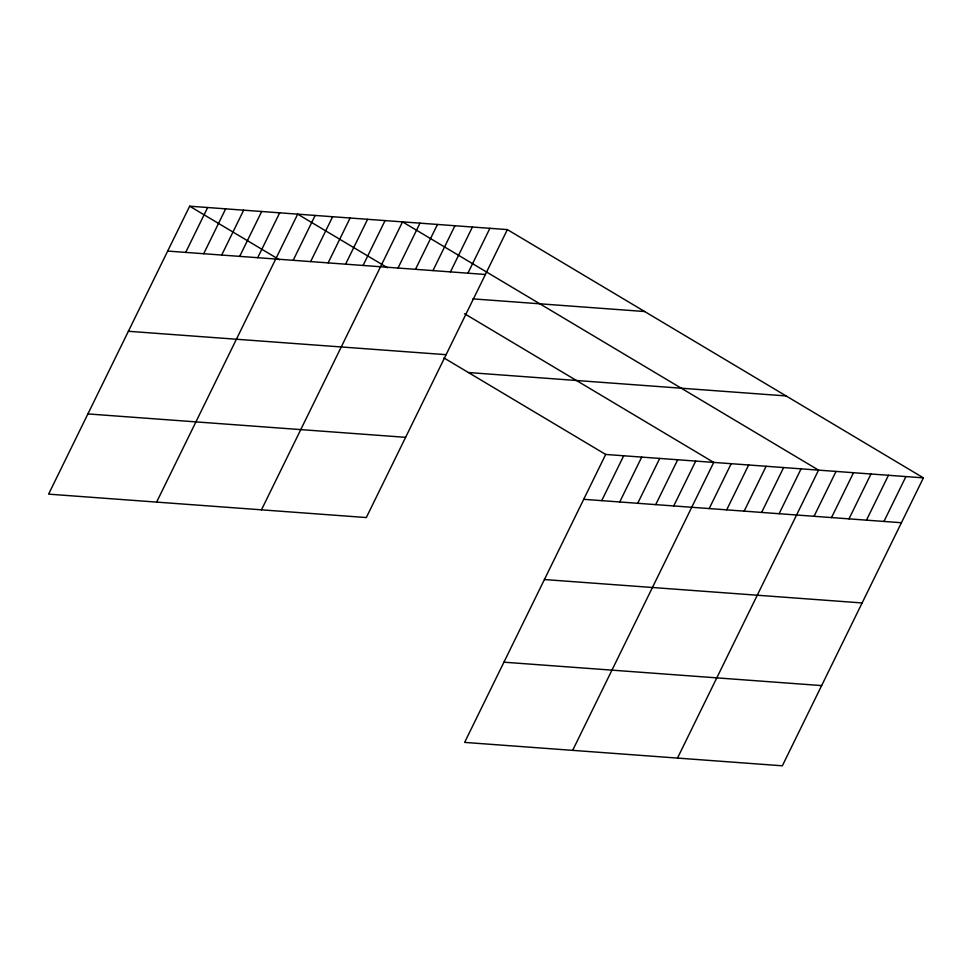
<?xml version="1.0" encoding="UTF-8"?>
<svg xmlns="http://www.w3.org/2000/svg" width="972" height="972" viewBox="0 0 972 972"><rect width="100%" height="100%" fill="white"/><g stroke="black" fill="none" stroke-linecap="round" stroke-linejoin="round"><path stroke-width="1.46" d="M507.372 229.599L189.662 206.198L48.6 494.141L366.31 517.554L507.372 229.599L923.4 477.86L782.339 765.802L464.628 742.401L605.69 454.446L923.4 477.86M185.688 252.392L207.668 207.522M203.695 253.716L225.674 208.846M221.689 255.041L243.68 210.171M239.695 256.365L261.675 211.507M257.702 257.702L279.681 212.832M156.626 502.099L297.687 214.156L387.549 267.774M293.18 260.314L315.159 215.444M310.651 261.602L332.631 216.732M328.123 262.89L350.102 218.02M345.595 264.165L367.586 219.308M363.078 265.453L385.058 220.595M261.468 509.826L402.53 221.871L818.558 470.132L677.496 758.075M398.022 268.029L420.001 223.159M415.494 269.317L437.473 224.447M432.965 270.605L454.945 225.735M450.437 271.893L472.428 227.023M467.921 273.181L489.9 228.311M601.717 500.641L623.696 455.783M619.723 501.977L641.702 457.107M637.717 503.302L659.709 458.432M655.723 504.626L677.703 459.756M673.73 505.95L695.709 461.08M572.654 750.36L713.715 462.405L464.555 313.725M709.208 508.563L731.187 463.693M726.679 509.85L748.659 464.981M744.151 511.138L766.13 466.268M761.623 512.426L783.614 467.556M779.107 513.714L801.086 468.844M814.05 516.29L836.029 471.42M831.522 517.578L853.501 472.708M848.993 518.866L870.973 473.996M866.477 520.154L888.457 475.284M883.949 521.442L905.928 476.572M167.682 251.068L485.393 274.469M472.829 298.866L644.667 311.526M128.389 331.282L446.087 354.683M468.407 372.531L786.105 395.932M87.893 413.926L405.603 437.327M583.71 499.316L901.421 522.729M544.417 579.543L862.115 602.944M503.921 662.187L821.632 685.588M189.662 206.198L279.523 259.816M443.973 357.951L605.69 454.446"/></g></svg>
